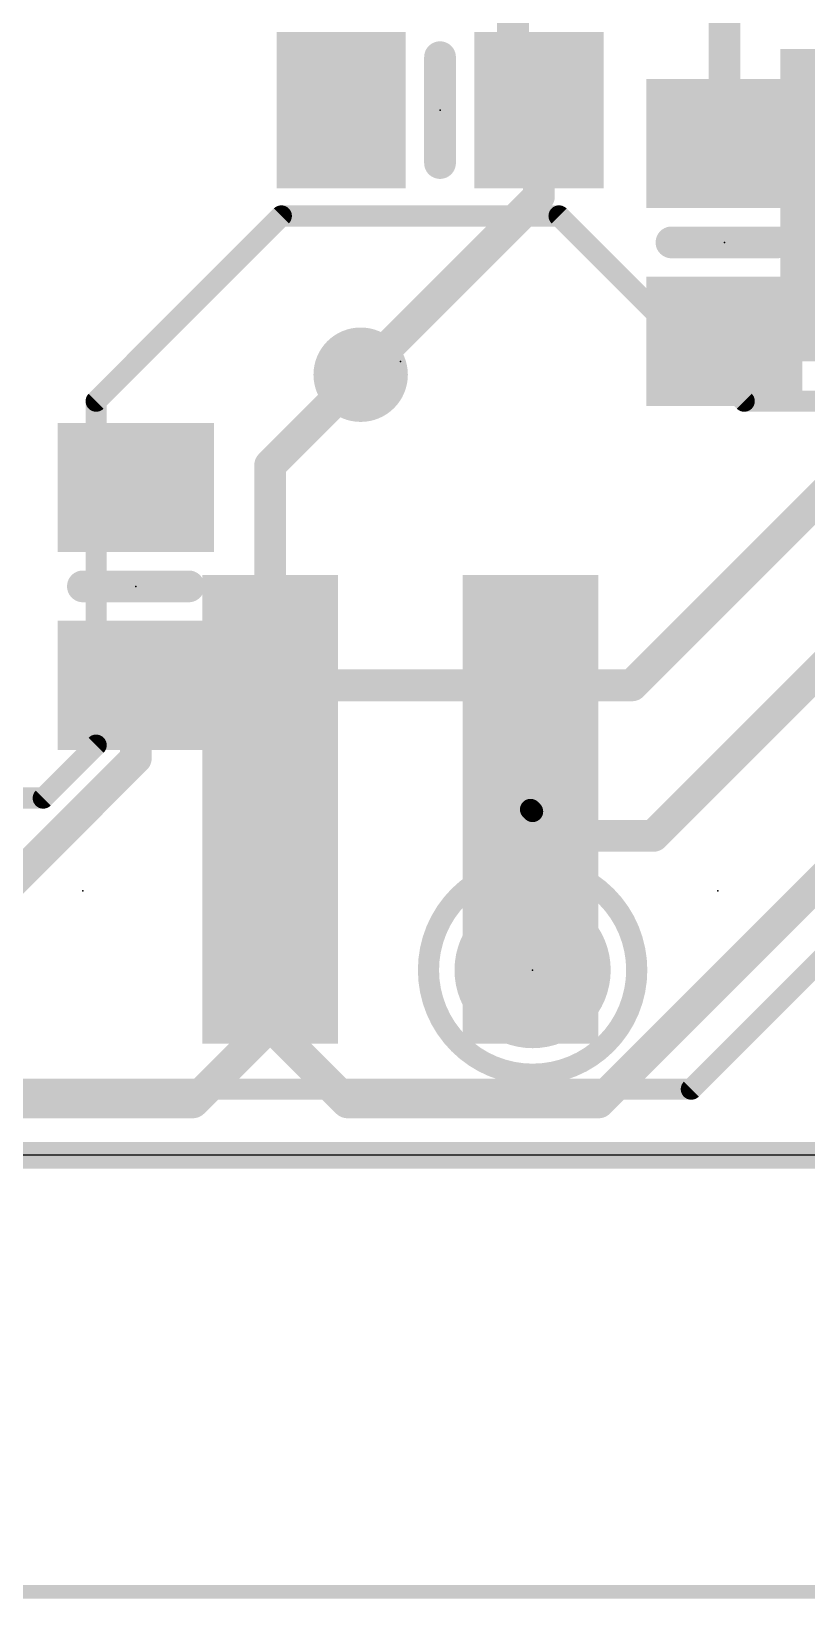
# Model space of a CAD drawing. Extents: x -44.1 to 38.2, y -17 to 24.8.
# Drawn here: x 7.25 to 14.7, y -15.05 to -0.01 of the extents above; entities that cross this region are included whole.
import ezdxf

# ---------------------------------------------------------------- set-up
doc = ezdxf.new("R2010")
doc.units = 0
for name, color, linetype in [('1', 12, 'CONTINUOUS'), ('16', 5, 'CONTINUOUS'), ('18', 110, 'CONTINUOUS'), ('20', 53, 'CONTINUOUS'), ('21', 40, 'CONTINUOUS'), ('23', 40, 'CONTINUOUS'), ('24', 6, 'CONTINUOUS'), ('47', 253, 'CONTINUOUS')]:
    doc.layers.add(name, color=color, linetype=linetype)

# ---------------------------------------------------------------- blocks, each defined once
blk = doc.blocks.new('RECT')
blk.add_solid([(-0.5, -0.5), (0.5, -0.5), (-0.5, 0.5), (0.5, 0.5)])
blk = doc.blocks.new('PIE')
at = {"const_width": 0.5}
blk.add_lwpolyline([(0, -0.25, 1), (0, 0.25, 1), (0, -0.25)], format="xyb", dxfattribs=at)
blk = doc.blocks.new('ROUNDV')
at = {"const_width": 0.5}
blk.add_lwpolyline([(0, -0.25, 1), (0, 0.25, 1), (0, -0.25)], format="xyb", dxfattribs=at)

msp = doc.modelspace()

# ---------------------------------------------------------------- linework, layer by layer
at = {"layer": '1'}
for points, const_width in [([(11.877, 0.986), (11.877, -0.513)], 0.3048), ([(13.9065, 0.8565), (13.9065, -1.082)], 0.3048), ([(11.877, -0.513), (12.126, -0.762)], 0.3048), ([(12.126, -0.762), (12.126, -1.59)], 0.3048), ([(12.126, -1.59), (10.414, -3.302)], 0.3048), ([(16.383, -2.921), (13.02, -6.284)], 0.3048), ([(18.288, -5.461), (13.589, -10.16)], 0.2032), ([(8.255, -6.985), (8.255, -6.284)], 0.3048), ([(13.02, -6.284), (8.255, -6.284)], 0.3048), ([(6.35, -8.89), (8.255, -6.985)], 0.3048), ([(12.065, -7.495), (12.045, -7.475)], 0.2032), ([(12.065, -9.017), (12.065, -7.495)], 0.2032), ([(13.589, -10.16), (-0.127, -10.16)], 0.2032), ([(38.1, -10.795), (-38.1, -10.795)], 0.254)]:
    msp.add_lwpolyline(points, dxfattribs=dict(at, const_width=const_width))
for points, const_width in [([(11.9309, -0.4591, 1), (11.8231, -0.5669)], 0.1524), ([(11.8008, -0.513, 1), (11.9532, -0.513)], 0.1524), ([(12.2022, -0.762, 1), (12.0498, -0.762)], 0.1524), ([(12.0721, -0.8159, 1), (12.1799, -0.7081)], 0.1524), ([(13.8303, -1.082, 1), (13.9827, -1.082)], 0.1524), ([(12.1799, -1.6439, 1), (12.0721, -1.5361)], 0.1524), ([(12.0498, -1.59, 1), (12.2022, -1.59)], 0.1524), ([(10.3601, -3.2481, 1), (10.4679, -3.3559)], 0.1524), ([(8.3312, -6.284, 1), (8.1788, -6.284)], 0.1524), ([(8.255, -6.2078, 1), (8.255, -6.3602)], 0.1524), ([(12.9661, -6.2301, 1), (13.0739, -6.3379)], 0.1524), ([(13.02, -6.3602, 1), (13.02, -6.2078)], 0.1524), ([(8.1788, -6.985, 1), (8.3312, -6.985)], 0.1524), ([(8.3089, -7.0389, 1), (8.2011, -6.9311)], 0.1524), ([(12.0809, -7.4391, 1), (12.0091, -7.5109)], 0.1016), ([(12.1158, -7.495, 1), (12.0142, -7.495)], 0.1016), ([(12.0291, -7.5309, 1), (12.1009, -7.4591)], 0.1016), ([(12.0142, -9.017, 1), (12.1158, -9.017)], 0.1016), ([(13.5531, -10.1241, 1), (13.6249, -10.1959)], 0.1016), ([(13.589, -10.2108, 1), (13.589, -10.1092)], 0.1016)]:
    msp.add_lwpolyline(points, format="xyb", dxfattribs=dict(at, const_width=const_width))
at = {"layer": '16'}
for points, const_width in [([(7.874, -3.556), (9.652, -1.778)], 0.2032), ([(9.652, -1.778), (12.319, -1.778)], 0.2032), ([(12.319, -1.778), (14.097, -3.556)], 0.2032), ([(10.414, -3.302), (9.545, -4.171)], 0.3048), ([(7.874, -3.556), (7.874, -6.858)], 0.2032), ([(14.097, -3.556), (21.463, -3.556)], 0.2032), ([(9.545, -4.171), (9.545, -7.475)], 0.3048), ([(16.129, -4.826), (13.226, -7.729)], 0.3048), ([(12.7, -10.287), (17.653, -5.334)], 0.3048), ([(7.874, -6.858), (7.366, -7.366)], 0.2032), ([(7.366, -7.366), (3.556, -7.366)], 0.2032), ([(9.545, -7.475), (9.545, -9.545)], 0.3048), ([(12.045, -7.475), (12.299, -7.729)], 0.3048), ([(13.226, -7.729), (12.299, -7.729)], 0.3048), ([(8.803, -10.287), (9.545, -9.545)], 0.3048), ([(9.545, -9.545), (10.287, -10.287)], 0.3048), ([(-11.43, -10.287), (8.803, -10.287)], 0.3048), ([(10.287, -10.287), (12.7, -10.287)], 0.3048), ([(38.1, -10.795), (-38.1, -10.795)], 0.254)]:
    msp.add_lwpolyline(points, dxfattribs=dict(at, const_width=const_width))
for points, const_width in [([(9.652, -1.7272, 1), (9.652, -1.8288)], 0.1016), ([(9.6879, -1.8139, 1), (9.6161, -1.7421)], 0.1016), ([(12.3549, -1.7421, 1), (12.2831, -1.8139)], 0.1016), ([(12.319, -1.8288, 1), (12.319, -1.7272)], 0.1016), ([(10.4679, -3.3559, 1), (10.3601, -3.2481)], 0.1524), ([(7.9248, -3.556, 1), (7.8232, -3.556)], 0.1016), ([(14.097, -3.5052, 1), (14.097, -3.6068)], 0.1016), ([(7.8381, -3.5201, 1), (7.9099, -3.5919)], 0.1016), ([(14.0611, -3.5919, 1), (14.1329, -3.5201)], 0.1016), ([(9.6212, -4.171, 1), (9.4688, -4.171)], 0.1524), ([(9.4911, -4.1171, 1), (9.5989, -4.2249)], 0.1524), ([(7.9099, -6.8939, 1), (7.8381, -6.8221)], 0.1016), ([(7.8232, -6.858, 1), (7.9248, -6.858)], 0.1016), ([(7.3301, -7.3301, 1), (7.4019, -7.4019)], 0.1016), ([(7.366, -7.4168, 1), (7.366, -7.3152)], 0.1016), ([(9.6212, -7.475, 1), (9.4688, -7.475)], 0.1524), ([(12.0989, -7.4211, 1), (11.9911, -7.5289)], 0.1524), ([(9.4688, -7.475, 1), (9.6212, -7.475)], 0.1524), ([(12.299, -7.6528, 1), (12.299, -7.8052)], 0.1524), ([(12.2451, -7.7829, 1), (12.3529, -7.6751)], 0.1524), ([(13.1721, -7.6751, 1), (13.2799, -7.7829)], 0.1524), ([(13.226, -7.8052, 1), (13.226, -7.6528)], 0.1524), ([(9.5989, -9.4911, 1), (9.4911, -9.5989)], 0.1524), ([(9.4688, -9.545, 1), (9.6212, -9.545)], 0.1524), ([(9.5989, -9.5989, 1), (9.4911, -9.4911)], 0.1524), ([(8.7491, -10.2331, 1), (8.8569, -10.3409)], 0.1524), ([(8.803, -10.3632, 1), (8.803, -10.2108)], 0.1524), ([(10.287, -10.2108, 1), (10.287, -10.3632)], 0.1524), ([(10.2331, -10.3409, 1), (10.3409, -10.2331)], 0.1524), ([(12.6461, -10.2331, 1), (12.7539, -10.3409)], 0.1524), ([(12.7, -10.3632, 1), (12.7, -10.2108)], 0.1524)]:
    msp.add_lwpolyline(points, format="xyb", dxfattribs=dict(at, const_width=const_width))
at = {"layer": '20'}
msp.add_line((35.56, -10.795), (-35.56, -10.795), dxfattribs=at)
at = {"layer": '21', "const_width": 0.3048}
for points in [[(11.176, -1.27), (11.176, -0.254)], [(14.4145, -2.032), (13.3985, -2.032)], [(7.747, -5.334), (8.763, -5.334)]]:
    msp.add_lwpolyline(points, dxfattribs=at)
at = {"layer": '21'}
for points, const_width in [([(11.2522, -0.254, 1), (11.0998, -0.254)], 0.1524), ([(11.0998, -1.27, 1), (11.2522, -1.27)], 0.1524), ([(13.3985, -1.9558, 1), (13.3985, -2.1082)], 0.1524), ([(14.4145, -2.1082, 1), (14.4145, -1.9558)], 0.1524), ([(7.747, -5.2578, 1), (7.747, -5.4102)], 0.1524), ([(8.763, -5.4102, 1), (8.763, -5.2578)], 0.1524), ([(12.065, -10.017, 1), (12.065, -8.017, 1), (12.065, -10.017)], 0.2032)]:
    msp.add_lwpolyline(points, format="xyb", dxfattribs=dict(at, const_width=const_width))
at = {"layer": '23'}
for p in [(11.176, -0.762), (13.9065, -2.032), (8.255, -5.334), (12.065, -9.017)]:
    msp.add_point(p, dxfattribs=at)
at = {"layer": '24'}
for p in [(10.795, -3.175), (7.747, -8.255), (13.843, -8.255)]:
    msp.add_point(p, dxfattribs=at)
at = {"layer": '47', "const_width": 0.13}
msp.add_lwpolyline([(38.035, -14.986), (-38.035, -14.986)], dxfattribs=at)

# ---------------------------------------------------------------- block references
at = {"layer": '1', "xscale": 1.24, "yscale": 1.5}
for p, rotation in [((10.226, -0.762), 180), ((12.126, -0.762), 180), ((13.9065, -1.082), 270), ((13.9065, -2.982), 270), ((8.255, -4.384), 90), ((8.255, -6.284), 90)]:
    msp.add_blockref('RECT', p, dxfattribs=dict(at, rotation=rotation))
at = {"layer": '1', "xscale": 1.5, "yscale": 1.5}
msp.add_blockref('PIE', (12.065, -9.017), dxfattribs=at)
at = {"layer": '16'}
for p, xscale, yscale, rotation in [((15.245, -1.675), 3, 1.6, 90), ((9.545, -7.475), 1.3, 4.5, 180), ((12.045, -7.475), 1.3, 4.5, 180)]:
    msp.add_blockref('RECT', p, dxfattribs=dict(at, xscale=xscale, yscale=yscale, rotation=rotation))
at = {"layer": '18'}
for p, xscale, yscale in [((10.414, -3.302), 0.9064, 0.9064), ((10.414, -3.302), 0.9064, 0.9064), ((12.045, -7.475), 0.889, 0.889), ((12.045, -7.475), 0.889, 0.889)]:
    msp.add_blockref('ROUNDV', p, dxfattribs=dict(at, xscale=xscale, yscale=yscale))

doc.saveas('drawing.dxf')
